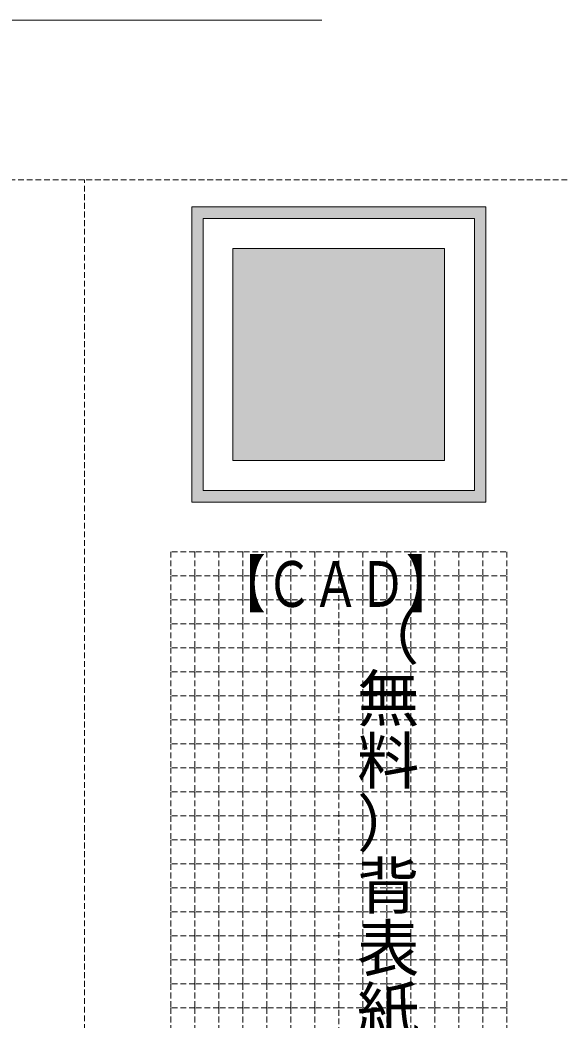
# Model space of a CAD drawing. Units: millimetres on the paper. Extents: x -148 to 311, y -210 to 210.
# Drawn here: x 85.2 to 197.9, y 1.8 to 210 of the extents above; entities that cross this region are included whole.
import ezdxf
from ezdxf.enums import TextEntityAlignment as Align

# ---------------------------------------------------------------- set-up
doc = ezdxf.new("R2010")
doc.units = ezdxf.units.MM
doc.linetypes.add('DASHED1', pattern=[1.8, 1.2, -0.6])
doc.layers.add('0-0', color=3, linetype='DASHED1', lineweight=9)
doc.styles.add('@ＭＳ ゴシック', font='')
doc.styles.add('ＭＳ ゴシック', font='')
doc.styles.get('@ＭＳ ゴシック').set_extended_font_data('@MS Gothic')
doc.styles.get('ＭＳ ゴシック').set_extended_font_data('MS Gothic')

msp = doc.modelspace()

# ---------------------------------------------------------------- linework, layer by layer
at = {"layer": '0-0'}
for p, q in [((98.566, 176.701), (-7.434, 176.701)), ((98.566, -126.299), (98.566, 176.701)), ((204.566, 176.701), (98.566, 176.701)), ((141.566, 99.261), (141.566, 94.261)), ((146.566, 99.261), (146.566, 94.261)), ((151.566, 99.261), (151.566, -105.739)), ((156.566, 99.261), (156.566, 94.261)), ((161.566, 99.261), (161.566, 94.261)), ((141.566, 94.261), (141.566, 89.261)), ((146.566, 94.261), (146.566, 89.261)), ((156.566, 94.261), (156.566, 89.261)), ((161.566, 94.261), (161.566, 89.261)), ((141.566, 89.261), (141.566, 84.261)), ((146.566, 89.261), (146.566, 84.261)), ((156.566, 89.261), (156.566, 84.261)), ((161.566, 89.261), (161.566, 84.261)), ((141.566, 84.261), (141.566, 79.261)), ((146.566, 84.261), (146.566, 79.261)), ((156.566, 84.261), (156.566, 79.261)), ((161.566, 84.261), (161.566, 79.261)), ((141.566, 79.261), (141.566, 74.261)), ((146.566, 79.261), (146.566, 74.261)), ((156.566, 79.261), (156.566, 74.261)), ((161.566, 79.261), (161.566, 74.261)), ((141.566, 74.261), (141.566, 69.261)), ((146.566, 74.261), (146.566, 69.261)), ((156.566, 74.261), (156.566, 69.261)), ((161.566, 74.261), (161.566, 69.261)), ((141.566, 69.261), (141.566, 64.261)), ((146.566, 69.261), (146.566, 64.261)), ((156.566, 69.261), (156.566, 64.261)), ((161.566, 69.261), (161.566, 64.261)), ((141.566, 64.261), (141.566, 59.261)), ((146.566, 64.261), (146.566, 59.261)), ((156.566, 64.261), (156.566, 59.261)), ((161.566, 64.261), (161.566, 59.261)), ((141.566, 59.261), (141.566, 54.261)), ((146.566, 59.261), (146.566, 54.261)), ((156.566, 59.261), (156.566, 54.261)), ((161.566, 59.261), (161.566, 54.261)), ((141.566, 54.261), (141.566, 49.261)), ((146.566, 54.261), (146.566, 49.261)), ((156.566, 54.261), (156.566, 49.261)), ((161.566, 54.261), (161.566, 49.261)), ((141.566, 49.261), (141.566, 44.261)), ((146.566, 49.261), (146.566, 44.261)), ((156.566, 49.261), (156.566, 44.261)), ((161.566, 49.261), (161.566, 44.261)), ((141.566, 44.261), (141.566, 39.261)), ((146.566, 44.261), (146.566, 39.261)), ((156.566, 44.261), (156.566, 39.261)), ((161.566, 44.261), (161.566, 39.261)), ((141.566, 39.261), (141.566, 34.261)), ((146.566, 39.261), (146.566, 34.261)), ((156.566, 39.261), (156.566, 34.261)), ((161.566, 39.261), (161.566, 34.261)), ((141.566, 34.261), (141.566, 29.261)), ((146.566, 34.261), (146.566, 29.261)), ((156.566, 34.261), (156.566, 29.261)), ((161.566, 34.261), (161.566, 29.261)), ((141.566, 29.261), (141.566, 24.261)), ((146.566, 29.261), (146.566, 24.261)), ((156.566, 29.261), (156.566, 24.261)), ((161.566, 29.261), (161.566, 24.261)), ((141.566, 24.261), (141.566, 19.261)), ((146.566, 24.261), (146.566, 19.261)), ((156.566, 24.261), (156.566, 19.261)), ((161.566, 24.261), (161.566, 19.261)), ((141.566, 19.261), (141.566, 14.261)), ((146.566, 19.261), (146.566, 14.261)), ((156.566, 19.261), (156.566, 14.261)), ((161.566, 19.261), (161.566, 14.261)), ((141.566, 14.261), (141.566, 9.261)), ((146.566, 14.261), (146.566, 9.261)), ((156.566, 14.261), (156.566, 9.261)), ((161.566, 14.261), (161.566, 9.261)), ((141.566, 9.261), (141.566, 4.261)), ((146.566, 9.261), (146.566, 4.261)), ((156.566, 9.261), (156.566, 4.261)), ((161.566, 9.261), (161.566, 4.261)), ((141.566, 4.261), (141.566, -0.739)), ((146.566, 4.261), (146.566, -0.739)), ((156.566, 4.261), (156.566, -0.739)), ((161.566, 4.261), (161.566, -0.739))]:
    msp.add_line(p, q, dxfattribs=at)
at = {"layer": '0-0', "color": 7, "linetype": 'Continuous'}
for p, q in [((120.943, 109.562), (120.943, 171.124)), ((182.19, 171.124), (182.19, 109.562)), ((123.322, 168.655), (179.811, 168.655)), ((123.322, 112.031), (123.322, 168.655)), ((179.811, 168.655), (179.811, 112.031)), ((179.811, 146.638), (179.811, 168.655)), ((129.516, 162.427), (173.617, 162.427)), ((129.516, 162.427), (173.617, 162.427)), ((129.516, 118.259), (129.516, 162.427)), ((173.617, 162.427), (173.617, 118.259)), ((129.516, 118.259), (129.516, 140.343)), ((120.943, 109.562), (120.943, 131.579)), ((173.617, 118.259), (129.516, 118.259)), ((182.19, 109.562), (120.943, 109.562))]:
    msp.add_line(p, q, dxfattribs=at)
for points in [[(148, 210), (-148, 210), (-148, -210)], [(120.943, 171.124), (181.738, 171.124), (182.19, 171.124)], [(179.811, 112.031), (137.435, 112.031), (123.322, 112.031), (137.572, 112.031)]]:
    msp.add_lwpolyline(points, dxfattribs=at)
at = {"layer": '0-0'}
for points in [[(121.566, 99.261), (116.566, 99.261), (116.566, 94.261)], [(126.566, 99.261), (121.566, 99.261), (121.566, 94.261)], [(131.566, 99.261), (126.566, 99.261), (126.566, 94.261)], [(136.566, 99.261), (131.566, 99.261), (131.566, 94.261)], [(141.566, 99.261), (136.566, 99.261), (136.566, 94.261)], [(151.566, 99.261), (146.566, 99.261), (141.566, 99.261)], [(151.566, 99.261), (156.566, 99.261), (161.566, 99.261)], [(161.566, 99.261), (166.566, 99.261), (166.566, 94.261)], [(166.566, 99.261), (171.566, 99.261), (171.566, 94.261)], [(171.566, 99.261), (176.566, 99.261), (176.566, 94.261)], [(176.566, 99.261), (181.566, 99.261), (181.566, 94.261)], [(181.566, 99.261), (186.566, 99.261), (186.566, 94.261)], [(121.566, 94.261), (116.566, 94.261), (116.566, 89.261)], [(126.566, 94.261), (121.566, 94.261), (121.566, 89.261)], [(131.566, 94.261), (126.566, 94.261), (126.566, 89.261)], [(136.566, 94.261), (131.566, 94.261), (131.566, 89.261)], [(141.566, 94.261), (136.566, 94.261), (136.566, 89.261)], [(151.566, 94.261), (146.566, 94.261), (141.566, 94.261)], [(151.566, 94.261), (156.566, 94.261), (161.566, 94.261)], [(161.566, 94.261), (166.566, 94.261), (166.566, 89.261)], [(166.566, 94.261), (171.566, 94.261), (171.566, 89.261)], [(171.566, 94.261), (176.566, 94.261), (176.566, 89.261)], [(176.566, 94.261), (181.566, 94.261), (181.566, 89.261)], [(181.566, 94.261), (186.566, 94.261), (186.566, 89.261)], [(121.566, 89.261), (116.566, 89.261), (116.566, 84.261)], [(126.566, 89.261), (121.566, 89.261), (121.566, 84.261)], [(131.566, 89.261), (126.566, 89.261), (126.566, 84.261)], [(136.566, 89.261), (131.566, 89.261), (131.566, 84.261)], [(141.566, 89.261), (136.566, 89.261), (136.566, 84.261)], [(151.566, 89.261), (146.566, 89.261), (141.566, 89.261)], [(151.566, 89.261), (156.566, 89.261), (161.566, 89.261)], [(161.566, 89.261), (166.566, 89.261), (166.566, 84.261)], [(166.566, 89.261), (171.566, 89.261), (171.566, 84.261)], [(171.566, 89.261), (176.566, 89.261), (176.566, 84.261)], [(176.566, 89.261), (181.566, 89.261), (181.566, 84.261)], [(181.566, 89.261), (186.566, 89.261), (186.566, 84.261)], [(121.566, 84.261), (116.566, 84.261), (116.566, 79.261)], [(126.566, 84.261), (121.566, 84.261), (121.566, 79.261)], [(131.566, 84.261), (126.566, 84.261), (126.566, 79.261)], [(136.566, 84.261), (131.566, 84.261), (131.566, 79.261)], [(141.566, 84.261), (136.566, 84.261), (136.566, 79.261)], [(151.566, 84.261), (146.566, 84.261), (141.566, 84.261)], [(151.566, 84.261), (156.566, 84.261), (161.566, 84.261)], [(161.566, 84.261), (166.566, 84.261), (166.566, 79.261)], [(166.566, 84.261), (171.566, 84.261), (171.566, 79.261)], [(171.566, 84.261), (176.566, 84.261), (176.566, 79.261)], [(176.566, 84.261), (181.566, 84.261), (181.566, 79.261)], [(181.566, 84.261), (186.566, 84.261), (186.566, 79.261)], [(121.566, 79.261), (116.566, 79.261), (116.566, 74.261)], [(126.566, 79.261), (121.566, 79.261), (121.566, 74.261)], [(131.566, 79.261), (126.566, 79.261), (126.566, 74.261)], [(136.566, 79.261), (131.566, 79.261), (131.566, 74.261)], [(141.566, 79.261), (136.566, 79.261), (136.566, 74.261)], [(151.566, 79.261), (146.566, 79.261), (141.566, 79.261)], [(151.566, 79.261), (156.566, 79.261), (161.566, 79.261)], [(161.566, 79.261), (166.566, 79.261), (166.566, 74.261)], [(166.566, 79.261), (171.566, 79.261), (171.566, 74.261)], [(171.566, 79.261), (176.566, 79.261), (176.566, 74.261)], [(176.566, 79.261), (181.566, 79.261), (181.566, 74.261)], [(181.566, 79.261), (186.566, 79.261), (186.566, 74.261)], [(121.566, 74.261), (116.566, 74.261), (116.566, 69.261)], [(126.566, 74.261), (121.566, 74.261), (121.566, 69.261)], [(131.566, 74.261), (126.566, 74.261), (126.566, 69.261)], [(136.566, 74.261), (131.566, 74.261), (131.566, 69.261)], [(141.566, 74.261), (136.566, 74.261), (136.566, 69.261)], [(151.566, 74.261), (146.566, 74.261), (141.566, 74.261)], [(151.566, 74.261), (156.566, 74.261), (161.566, 74.261)], [(161.566, 74.261), (166.566, 74.261), (166.566, 69.261)], [(166.566, 74.261), (171.566, 74.261), (171.566, 69.261)], [(171.566, 74.261), (176.566, 74.261), (176.566, 69.261)], [(176.566, 74.261), (181.566, 74.261), (181.566, 69.261)], [(181.566, 74.261), (186.566, 74.261), (186.566, 69.261)], [(121.566, 69.261), (116.566, 69.261), (116.566, 64.261)], [(126.566, 69.261), (121.566, 69.261), (121.566, 64.261)], [(131.566, 69.261), (126.566, 69.261), (126.566, 64.261)], [(136.566, 69.261), (131.566, 69.261), (131.566, 64.261)], [(141.566, 69.261), (136.566, 69.261), (136.566, 64.261)], [(151.566, 69.261), (146.566, 69.261), (141.566, 69.261)], [(151.566, 69.261), (156.566, 69.261), (161.566, 69.261)], [(161.566, 69.261), (166.566, 69.261), (166.566, 64.261)], [(166.566, 69.261), (171.566, 69.261), (171.566, 64.261)], [(171.566, 69.261), (176.566, 69.261), (176.566, 64.261)], [(176.566, 69.261), (181.566, 69.261), (181.566, 64.261)], [(181.566, 69.261), (186.566, 69.261), (186.566, 64.261)], [(121.566, 64.261), (116.566, 64.261), (116.566, 59.261)], [(126.566, 64.261), (121.566, 64.261), (121.566, 59.261)], [(131.566, 64.261), (126.566, 64.261), (126.566, 59.261)], [(136.566, 64.261), (131.566, 64.261), (131.566, 59.261)], [(141.566, 64.261), (136.566, 64.261), (136.566, 59.261)], [(151.566, 64.261), (146.566, 64.261), (141.566, 64.261)], [(151.566, 64.261), (156.566, 64.261), (161.566, 64.261)], [(161.566, 64.261), (166.566, 64.261), (166.566, 59.261)], [(166.566, 64.261), (171.566, 64.261), (171.566, 59.261)], [(171.566, 64.261), (176.566, 64.261), (176.566, 59.261)], [(176.566, 64.261), (181.566, 64.261), (181.566, 59.261)], [(181.566, 64.261), (186.566, 64.261), (186.566, 59.261)], [(121.566, 59.261), (116.566, 59.261), (116.566, 54.261)], [(126.566, 59.261), (121.566, 59.261), (121.566, 54.261)], [(131.566, 59.261), (126.566, 59.261), (126.566, 54.261)], [(136.566, 59.261), (131.566, 59.261), (131.566, 54.261)], [(141.566, 59.261), (136.566, 59.261), (136.566, 54.261)], [(151.566, 59.261), (146.566, 59.261), (141.566, 59.261)], [(151.566, 59.261), (156.566, 59.261), (161.566, 59.261)], [(161.566, 59.261), (166.566, 59.261), (166.566, 54.261)], [(166.566, 59.261), (171.566, 59.261), (171.566, 54.261)], [(171.566, 59.261), (176.566, 59.261), (176.566, 54.261)], [(176.566, 59.261), (181.566, 59.261), (181.566, 54.261)], [(181.566, 59.261), (186.566, 59.261), (186.566, 54.261)], [(121.566, 54.261), (116.566, 54.261), (116.566, 49.261)], [(126.566, 54.261), (121.566, 54.261), (121.566, 49.261)], [(131.566, 54.261), (126.566, 54.261), (126.566, 49.261)], [(136.566, 54.261), (131.566, 54.261), (131.566, 49.261)], [(141.566, 54.261), (136.566, 54.261), (136.566, 49.261)], [(151.566, 54.261), (146.566, 54.261), (141.566, 54.261)], [(151.566, 54.261), (156.566, 54.261), (161.566, 54.261)], [(161.566, 54.261), (166.566, 54.261), (166.566, 49.261)], [(166.566, 54.261), (171.566, 54.261), (171.566, 49.261)], [(171.566, 54.261), (176.566, 54.261), (176.566, 49.261)], [(176.566, 54.261), (181.566, 54.261), (181.566, 49.261)], [(181.566, 54.261), (186.566, 54.261), (186.566, 49.261)], [(121.566, 49.261), (116.566, 49.261), (116.566, 44.261)], [(126.566, 49.261), (121.566, 49.261), (121.566, 44.261)], [(131.566, 49.261), (126.566, 49.261), (126.566, 44.261)], [(136.566, 49.261), (131.566, 49.261), (131.566, 44.261)], [(141.566, 49.261), (136.566, 49.261), (136.566, 44.261)], [(151.566, 49.261), (146.566, 49.261), (141.566, 49.261)], [(151.566, 49.261), (156.566, 49.261), (161.566, 49.261)], [(161.566, 49.261), (166.566, 49.261), (166.566, 44.261)], [(166.566, 49.261), (171.566, 49.261), (171.566, 44.261)], [(171.566, 49.261), (176.566, 49.261), (176.566, 44.261)], [(176.566, 49.261), (181.566, 49.261), (181.566, 44.261)], [(181.566, 49.261), (186.566, 49.261), (186.566, 44.261)], [(121.566, 44.261), (116.566, 44.261), (116.566, 39.261)], [(126.566, 44.261), (121.566, 44.261), (121.566, 39.261)], [(131.566, 44.261), (126.566, 44.261), (126.566, 39.261)], [(136.566, 44.261), (131.566, 44.261), (131.566, 39.261)], [(141.566, 44.261), (136.566, 44.261), (136.566, 39.261)], [(151.566, 44.261), (146.566, 44.261), (141.566, 44.261)], [(151.566, 44.261), (156.566, 44.261), (161.566, 44.261)], [(161.566, 44.261), (166.566, 44.261), (166.566, 39.261)], [(166.566, 44.261), (171.566, 44.261), (171.566, 39.261)], [(171.566, 44.261), (176.566, 44.261), (176.566, 39.261)], [(176.566, 44.261), (181.566, 44.261), (181.566, 39.261)], [(181.566, 44.261), (186.566, 44.261), (186.566, 39.261)], [(121.566, 39.261), (116.566, 39.261), (116.566, 34.261)], [(126.566, 39.261), (121.566, 39.261), (121.566, 34.261)], [(131.566, 39.261), (126.566, 39.261), (126.566, 34.261)], [(136.566, 39.261), (131.566, 39.261), (131.566, 34.261)], [(141.566, 39.261), (136.566, 39.261), (136.566, 34.261)], [(151.566, 39.261), (146.566, 39.261), (141.566, 39.261)], [(151.566, 39.261), (156.566, 39.261), (161.566, 39.261)], [(161.566, 39.261), (166.566, 39.261), (166.566, 34.261)], [(166.566, 39.261), (171.566, 39.261), (171.566, 34.261)], [(171.566, 39.261), (176.566, 39.261), (176.566, 34.261)], [(176.566, 39.261), (181.566, 39.261), (181.566, 34.261)], [(181.566, 39.261), (186.566, 39.261), (186.566, 34.261)], [(121.566, 34.261), (116.566, 34.261), (116.566, 29.261)], [(126.566, 34.261), (121.566, 34.261), (121.566, 29.261)], [(131.566, 34.261), (126.566, 34.261), (126.566, 29.261)], [(136.566, 34.261), (131.566, 34.261), (131.566, 29.261)], [(141.566, 34.261), (136.566, 34.261), (136.566, 29.261)], [(151.566, 34.261), (146.566, 34.261), (141.566, 34.261)], [(151.566, 34.261), (156.566, 34.261), (161.566, 34.261)], [(161.566, 34.261), (166.566, 34.261), (166.566, 29.261)], [(166.566, 34.261), (171.566, 34.261), (171.566, 29.261)], [(171.566, 34.261), (176.566, 34.261), (176.566, 29.261)], [(176.566, 34.261), (181.566, 34.261), (181.566, 29.261)], [(181.566, 34.261), (186.566, 34.261), (186.566, 29.261)], [(121.566, 29.261), (116.566, 29.261), (116.566, 24.261)], [(126.566, 29.261), (121.566, 29.261), (121.566, 24.261)], [(131.566, 29.261), (126.566, 29.261), (126.566, 24.261)], [(136.566, 29.261), (131.566, 29.261), (131.566, 24.261)], [(141.566, 29.261), (136.566, 29.261), (136.566, 24.261)], [(151.566, 29.261), (146.566, 29.261), (141.566, 29.261)], [(151.566, 29.261), (156.566, 29.261), (161.566, 29.261)], [(161.566, 29.261), (166.566, 29.261), (166.566, 24.261)], [(166.566, 29.261), (171.566, 29.261), (171.566, 24.261)], [(171.566, 29.261), (176.566, 29.261), (176.566, 24.261)], [(176.566, 29.261), (181.566, 29.261), (181.566, 24.261)], [(181.566, 29.261), (186.566, 29.261), (186.566, 24.261)], [(121.566, 24.261), (116.566, 24.261), (116.566, 19.261)], [(126.566, 24.261), (121.566, 24.261), (121.566, 19.261)], [(131.566, 24.261), (126.566, 24.261), (126.566, 19.261)], [(136.566, 24.261), (131.566, 24.261), (131.566, 19.261)], [(141.566, 24.261), (136.566, 24.261), (136.566, 19.261)], [(151.566, 24.261), (146.566, 24.261), (141.566, 24.261)], [(151.566, 24.261), (156.566, 24.261), (161.566, 24.261)], [(161.566, 24.261), (166.566, 24.261), (166.566, 19.261)], [(166.566, 24.261), (171.566, 24.261), (171.566, 19.261)], [(171.566, 24.261), (176.566, 24.261), (176.566, 19.261)], [(176.566, 24.261), (181.566, 24.261), (181.566, 19.261)], [(181.566, 24.261), (186.566, 24.261), (186.566, 19.261)], [(121.566, 19.261), (116.566, 19.261), (116.566, 14.261)], [(126.566, 19.261), (121.566, 19.261), (121.566, 14.261)], [(131.566, 19.261), (126.566, 19.261), (126.566, 14.261)], [(136.566, 19.261), (131.566, 19.261), (131.566, 14.261)], [(141.566, 19.261), (136.566, 19.261), (136.566, 14.261)], [(151.566, 19.261), (146.566, 19.261), (141.566, 19.261)], [(151.566, 19.261), (156.566, 19.261), (161.566, 19.261)], [(161.566, 19.261), (166.566, 19.261), (166.566, 14.261)], [(166.566, 19.261), (171.566, 19.261), (171.566, 14.261)], [(171.566, 19.261), (176.566, 19.261), (176.566, 14.261)], [(176.566, 19.261), (181.566, 19.261), (181.566, 14.261)], [(181.566, 19.261), (186.566, 19.261), (186.566, 14.261)], [(121.566, 14.261), (116.566, 14.261), (116.566, 9.261)], [(126.566, 14.261), (121.566, 14.261), (121.566, 9.261)], [(131.566, 14.261), (126.566, 14.261), (126.566, 9.261)], [(136.566, 14.261), (131.566, 14.261), (131.566, 9.261)], [(141.566, 14.261), (136.566, 14.261), (136.566, 9.261)], [(151.566, 14.261), (146.566, 14.261), (141.566, 14.261)], [(151.566, 14.261), (156.566, 14.261), (161.566, 14.261)], [(161.566, 14.261), (166.566, 14.261), (166.566, 9.261)], [(166.566, 14.261), (171.566, 14.261), (171.566, 9.261)], [(171.566, 14.261), (176.566, 14.261), (176.566, 9.261)], [(176.566, 14.261), (181.566, 14.261), (181.566, 9.261)], [(181.566, 14.261), (186.566, 14.261), (186.566, 9.261)], [(121.566, 9.261), (116.566, 9.261), (116.566, 4.261)], [(126.566, 9.261), (121.566, 9.261), (121.566, 4.261)], [(131.566, 9.261), (126.566, 9.261), (126.566, 4.261)], [(136.566, 9.261), (131.566, 9.261), (131.566, 4.261)], [(141.566, 9.261), (136.566, 9.261), (136.566, 4.261)], [(151.566, 9.261), (146.566, 9.261), (141.566, 9.261)], [(151.566, 9.261), (156.566, 9.261), (161.566, 9.261)], [(161.566, 9.261), (166.566, 9.261), (166.566, 4.261)], [(166.566, 9.261), (171.566, 9.261), (171.566, 4.261)], [(171.566, 9.261), (176.566, 9.261), (176.566, 4.261)], [(176.566, 9.261), (181.566, 9.261), (181.566, 4.261)], [(181.566, 9.261), (186.566, 9.261), (186.566, 4.261)], [(121.566, 4.261), (116.566, 4.261), (116.566, -0.739)], [(126.566, 4.261), (121.566, 4.261), (121.566, -0.739)], [(131.566, 4.261), (126.566, 4.261), (126.566, -0.739)], [(136.566, 4.261), (131.566, 4.261), (131.566, -0.739)], [(141.566, 4.261), (136.566, 4.261), (136.566, -0.739)], [(151.566, 4.261), (146.566, 4.261), (141.566, 4.261)], [(151.566, 4.261), (156.566, 4.261), (161.566, 4.261)], [(161.566, 4.261), (166.566, 4.261), (166.566, -0.739)], [(166.566, 4.261), (171.566, 4.261), (171.566, -0.739)], [(171.566, 4.261), (176.566, 4.261), (176.566, -0.739)], [(176.566, 4.261), (181.566, 4.261), (181.566, -0.739)], [(181.566, 4.261), (186.566, 4.261), (186.566, -0.739)]]:
    msp.add_lwpolyline(points, dxfattribs=at)
at = {"layer": '0-0', "color": 7}
for points in [[(120.943, 171.124), (123.322, 168.655), (120.943, 109.562), (123.322, 112.031)], [(182.19, 171.124), (120.943, 171.124), (123.322, 168.655)], [(182.19, 171.124), (123.322, 168.655), (179.811, 168.655)], [(182.19, 171.124), (179.811, 168.655), (179.811, 112.031)], [(179.811, 112.031), (182.19, 109.562), (182.19, 171.124)], [(123.322, 112.031), (120.943, 109.562), (182.19, 109.562)], [(179.811, 112.031), (123.322, 112.031), (182.19, 109.562)]]:
    msp.add_solid(points, dxfattribs=at)
at = {"layer": '0-0'}
msp.add_solid([(129.516, 162.427), (173.617, 162.427), (129.516, 118.259), (173.617, 118.259)], dxfattribs=at)

# ---------------------------------------------------------------- texts
at = {"layer": '0-0', "color": 7, "style": 'ＭＳ ゴシック', "width": 0.75}
msp.add_text('【ＣＡＤ】', height=9.531, dxfattribs=at).set_placement((126.566, 84.925), align=Align.BOTTOM_LEFT)
at = {"layer": '0-0', "color": 7, "style": '@ＭＳ ゴシック'}
msp.add_text('（無料）背表紙テンプレート', height=9.531, rotation=270, dxfattribs=at).set_placement((154.066, 88.379), align=Align.BOTTOM_LEFT)

doc.saveas('drawing.dxf')
